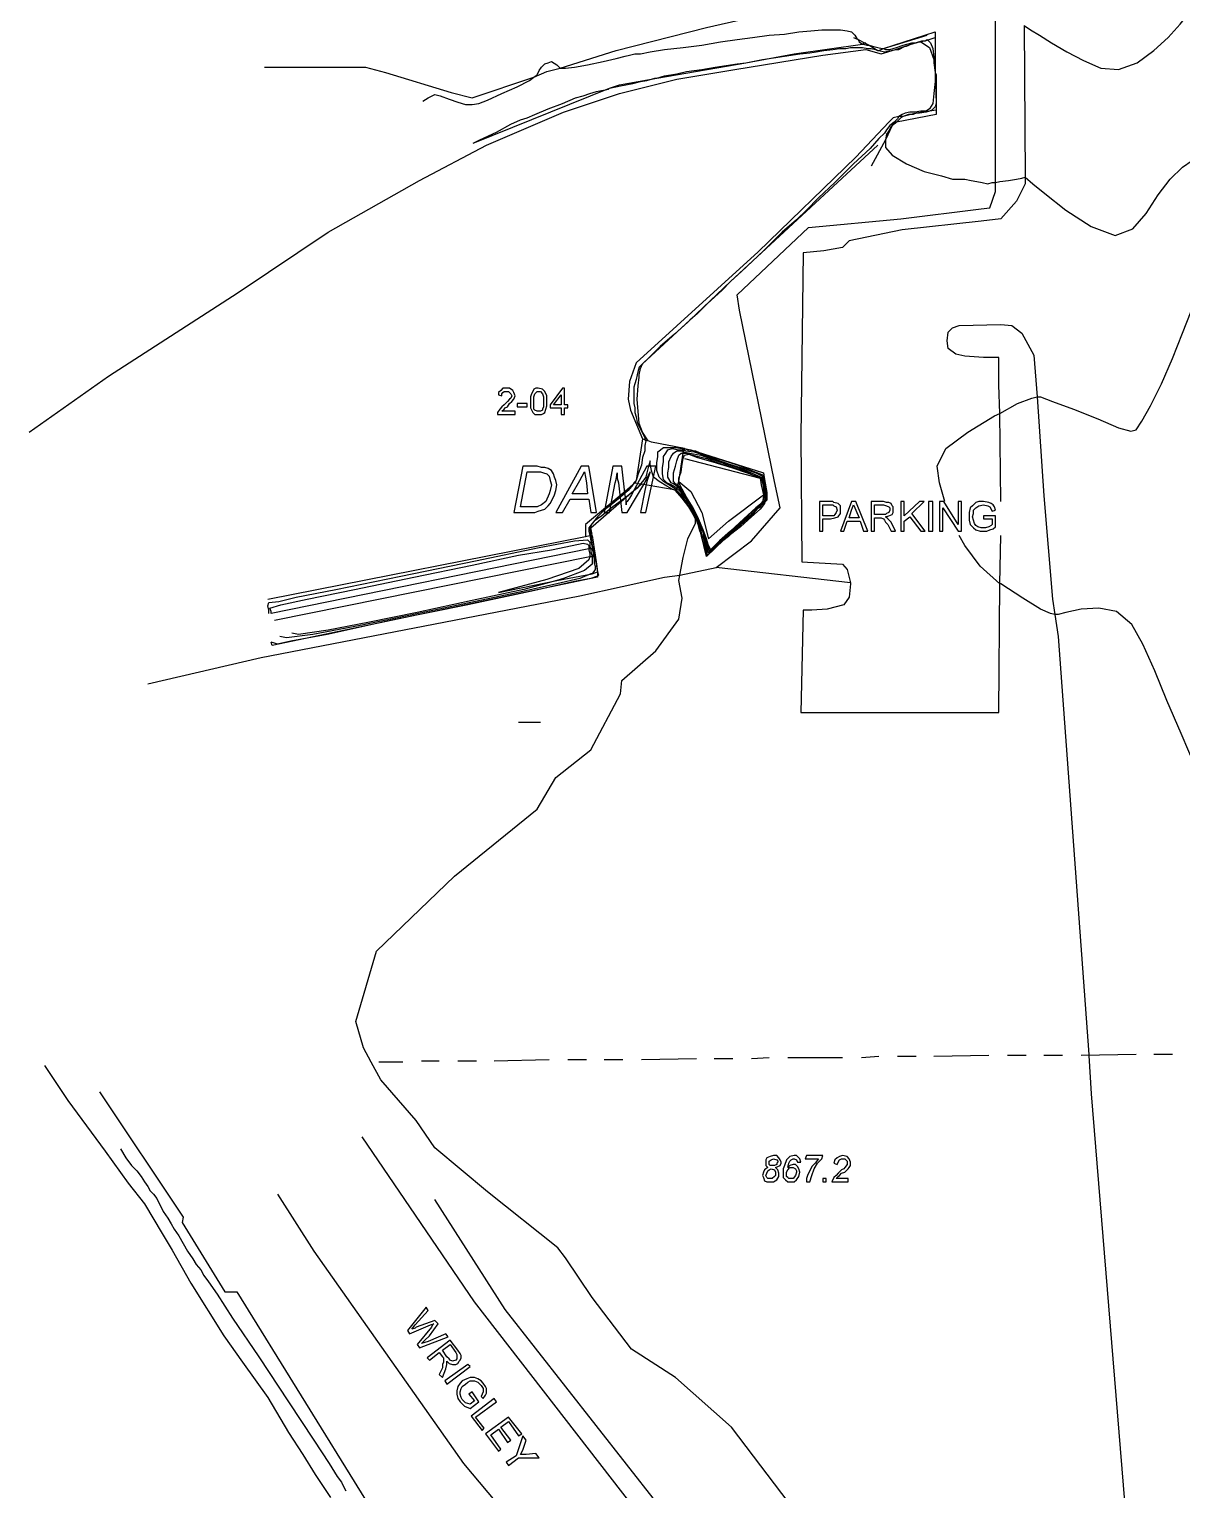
# Model space of a CAD drawing. Header units: feet. Extents: x -3749 to 15459, y 505 to 24761.
# Drawn here: x -3749 to 445, y 6085 to 11399 of the extents above; entities that cross this region are included whole.
import ezdxf

# ---------------------------------------------------------------- set-up
doc = ezdxf.new("R2010")
doc.units = ezdxf.units.FT
for name, color, linetype in [('Buildings', 2, 'CONTINUOUS'), ('Streets', 4, 'CONTINUOUS'), ('Topo', 7, 'CONTINUOUS'), ('Topo Lines', 6, 'CONTINUOUS'), ('Water', 5, 'CONTINUOUS')]:
    doc.layers.add(name, color=color, linetype=linetype)

msp = doc.modelspace()

# ---------------------------------------------------------------- linework, layer by layer
at = {"layer": 'Buildings'}
for points in [[(-640.8, 11329), (-480.8, 11377)], [(-748.8, 11369), (-732.8, 11361)], [(-732.8, 11361), (-708.8, 11349)], [(-708.8, 11349), (-692.8, 11341)], [(-692.8, 11341), (-660.8, 11321)], [(-660.8, 11321), (-656.8, 11321)], [(-656.8, 11321), (-640.8, 11329)], [(-452.8, 11369), (-452.8, 11241)], [(-452.8, 11241), (-448.8, 11129)], [(-448.8, 11129), (-448.8, 11105)], [(-592.8, 11061), (-600.8, 11061), (-608.8, 11049)], [(-448.8, 11105), (-448.8, 11089), (-592.8, 11061)], [(-608.8, 11049), (-632.8, 10997)], [(-632.8, 10997), (-684.8, 10901)], [(-1980.8, 10009), (-2028.8, 10009), (-2020.8, 10017), (-2016.8, 10021), (-2008.8, 10025), (-2000.8, 10037), (-1992.8, 10045), (-1984.8, 10053), (-1980.8, 10065), (-1984.8, 10077), (-1988.8, 10085), (-2000.8, 10093), (-2012.8, 10093), (-2024.8, 10093), (-2032.8, 10085), (-2040.8, 10077), (-2040.8, 10069), (-2028.8, 10065), (-2028.8, 10073), (-2024.8, 10077), (-2020.8, 10081), (-2012.8, 10081), (-2004.8, 10081), (-2000.8, 10077), (-1996.8, 10073), (-1992.8, 10065), (-1996.8, 10057), (-2000.8, 10053), (-2008.8, 10045), (-2020.8, 10033), (-2028.8, 10025), (-2036.8, 10017), (-2044.8, 10005), (-2044.8, 9997), (-1980.8, 9997), (-1980.8, 10009)], [(-1924.8, 10045), (-1924.8, 10021), (-1916.8, 10005), (-1908.8, 9997), (-1896.8, 9997), (-1884.8, 9997), (-1876.8, 10001), (-1872.8, 10005), (-1868.8, 10017), (-1864.8, 10029), (-1864.8, 10045), (-1864.8, 10057), (-1864.8, 10065), (-1872.8, 10081), (-1880.8, 10089), (-1896.8, 10093), (-1904.8, 10093), (-1912.8, 10089), (-1916.8, 10081), (-1920.8, 10073), (-1924.8, 10061), (-1924.8, 10045)], [(-1912.8, 10045), (-1912.8, 10061), (-1908.8, 10073), (-1900.8, 10081), (-1896.8, 10081), (-1888.8, 10081), (-1880.8, 10073), (-1876.8, 10061), (-1876.8, 10045), (-1876.8, 10033), (-1876.8, 10025), (-1880.8, 10017), (-1880.8, 10013), (-1888.8, 10009), (-1896.8, 10009), (-1900.8, 10009), (-1908.8, 10013), (-1912.8, 10017), (-1912.8, 10025), (-1912.8, 10033), (-1912.8, 10045)], [(-1812.8, 9997), (-1800.8, 9997), (-1800.8, 10021), (-1788.8, 10021), (-1788.8, 10033), (-1800.8, 10033), (-1800.8, 10093), (-1808.8, 10093), (-1852.8, 10033), (-1852.8, 10021), (-1812.8, 10021), (-1812.8, 9997)], [(-1812.8, 10033), (-1840.8, 10033), (-1812.8, 10069), (-1812.8, 10033)], [(-1972.8, 10025), (-1936.8, 10025), (-1936.8, 10037), (-1972.8, 10037), (-1972.8, 10025)], [(-1984.8, 9641.1), (-1924.8, 9641.1), (-1908.8, 9641.1), (-1896.8, 9645.1), (-1872.8, 9653.1), (-1860.8, 9665.1), (-1852.8, 9673.1), (-1844.8, 9689.1), (-1836.8, 9705.1), (-1832.8, 9721.1), (-1828.8, 9741.1), (-1832.8, 9757.1), (-1836.8, 9769.1), (-1840.8, 9781.1), (-1848.8, 9793.1), (-1860.8, 9801), (-1872.8, 9805), (-1884.8, 9805), (-1900.8, 9809), (-1952.8, 9809), (-1984.8, 9641.1)], [(-1960.8, 9661.1), (-1936.8, 9789.1), (-1904.8, 9789.1), (-1888.8, 9789.1), (-1876.8, 9785.1), (-1864.8, 9781.1), (-1856.8, 9773.1), (-1852.8, 9757.1), (-1848.8, 9741.1), (-1852.8, 9721.1), (-1856.8, 9709.1), (-1868.8, 9681.1), (-1884.8, 9669.1), (-1900.8, 9661.1), (-1916.8, 9661.1), (-1932.8, 9661.1), (-1960.8, 9661.1)], [(-1832.8, 9641.1), (-1808.8, 9641.1), (-1780.8, 9689.1), (-1712.8, 9689.1), (-1704.8, 9641.1), (-1684.8, 9641.1), (-1712.8, 9809), (-1740.8, 9809), (-1832.8, 9641.1)], [(-1772.8, 9709.1), (-1744.8, 9757.1), (-1736.8, 9773.1), (-1728.8, 9789.1), (-1724.8, 9769.1), (-1720.8, 9749.1), (-1716.8, 9709.1), (-1772.8, 9709.1)], [(-1656.8, 9641.1), (-1636.8, 9641.1), (-1616.8, 9749.1), (-1612.8, 9761.1), (-1608.8, 9785.1), (-1608.8, 9765.1), (-1604.8, 9749.1), (-1592.8, 9641.1), (-1572.8, 9641.1), (-1508.8, 9749.1), (-1488.8, 9789.1), (-1500.8, 9753.1), (-1508.8, 9721.1), (-1524.8, 9641.1), (-1504.8, 9641.1), (-1468.8, 9809), (-1500.8, 9809), (-1556.8, 9705.1), (-1564.8, 9693.1), (-1572.8, 9681.1), (-1576.8, 9677.1), (-1576.8, 9669.1), (-1576.8, 9677.1), (-1576.8, 9681.1), (-1576.8, 9689.1), (-1580.8, 9701.1), (-1592.8, 9809), (-1624.8, 9809), (-1656.8, 9641.1)], [(-872.8, 9573.1), (-860.8, 9573.1), (-860.8, 9617.1), (-832.8, 9617.1), (-816.8, 9621.1), (-804.8, 9625.1), (-796.8, 9637.1), (-796.8, 9649.1), (-796.8, 9665.1), (-804.8, 9673.1), (-820.8, 9677.1), (-824.8, 9681.1), (-836.8, 9681.1), (-872.8, 9681.1), (-872.8, 9573.1)], [(-796.8, 9573.1), (-784.8, 9573.1), (-772.8, 9609.1), (-724.8, 9609.1), (-712.8, 9573.1), (-696.8, 9573.1), (-740.8, 9681.1), (-756.8, 9681.1), (-796.8, 9573.1)], [(-684.8, 9573.1), (-672.8, 9573.1), (-672.8, 9621.1), (-656.8, 9621.1), (-648.8, 9621.1), (-640.8, 9617.1), (-636.8, 9613.1), (-632.8, 9605.1), (-624.8, 9597.1), (-612.8, 9573.1), (-596.8, 9573.1), (-612.8, 9605.1), (-624.8, 9617.1), (-632.8, 9625.1), (-620.8, 9629.1), (-608.8, 9633.1), (-604.8, 9641.1), (-604.8, 9653.1), (-604.8, 9661.1), (-608.8, 9665.1), (-612.8, 9673.1), (-620.8, 9677.1), (-628.8, 9677.1), (-640.8, 9681.1), (-684.8, 9681.1), (-684.8, 9573.1)], [(-576.8, 9573.1), (-564.8, 9573.1), (-564.8, 9609.1), (-544.8, 9625.1), (-504.8, 9573.1), (-488.8, 9573.1), (-536.8, 9637.1), (-492.8, 9681.1), (-508.8, 9681.1), (-564.8, 9629.1), (-564.8, 9681.1), (-576.8, 9681.1), (-576.8, 9573.1)], [(-476.8, 9573.1), (-460.8, 9573.1), (-460.8, 9681.1), (-476.8, 9681.1), (-476.8, 9573.1)], [(-436.8, 9573.1), (-424.8, 9573.1), (-424.8, 9657.1), (-368.8, 9573.1), (-356.8, 9573.1), (-356.8, 9681.1), (-368.8, 9681.1), (-368.8, 9597.1), (-420.8, 9681.1), (-436.8, 9681.1), (-436.8, 9573.1)], [(-276.8, 9617.1), (-244.8, 9617.1), (-244.8, 9597.1), (-248.8, 9593.1), (-256.8, 9589.1), (-268.8, 9585.1), (-276.8, 9585.1), (-284.8, 9585.1), (-296.8, 9589.1), (-304.8, 9593.1), (-308.8, 9601.1), (-312.8, 9613.1), (-316.8, 9625.1), (-312.8, 9637.1), (-312.8, 9649.1), (-304.8, 9657.1), (-292.8, 9665.1), (-276.8, 9669.1), (-260.8, 9665.1), (-252.8, 9661.1), (-244.8, 9645.1), (-232.8, 9649.1), (-236.8, 9661.1), (-240.8, 9669.1), (-248.8, 9673.1), (-256.8, 9677.1), (-276.8, 9681.1), (-292.8, 9681.1), (-304.8, 9677.1), (-316.8, 9665.1), (-324.8, 9657.1), (-328.8, 9641.1), (-328.8, 9625.1), (-328.8, 9613.1), (-324.8, 9597.1), (-312.8, 9585.1), (-304.8, 9577.1), (-288.8, 9573.1), (-276.8, 9573.1), (-264.8, 9573.1), (-252.8, 9577.1), (-240.8, 9581.1), (-232.8, 9589.1), (-232.8, 9629.1), (-276.8, 9629.1), (-276.8, 9617.1)], [(-860.8, 9629.1), (-860.8, 9669.1), (-832.8, 9669.1), (-824.8, 9669.1), (-820.8, 9665.1), (-812.8, 9661.1), (-808.8, 9649.1), (-812.8, 9641.1), (-816.8, 9633.1), (-820.8, 9629.1), (-832.8, 9629.1), (-860.8, 9629.1)], [(-764.8, 9621.1), (-756.8, 9649.1), (-748.8, 9669.1), (-744.8, 9657.1), (-740.8, 9649.1), (-728.8, 9621.1), (-764.8, 9621.1)], [(-672.8, 9633.1), (-672.8, 9669.1), (-640.8, 9669.1), (-628.8, 9665.1), (-620.8, 9661.1), (-616.8, 9657.1), (-616.8, 9649.1), (-620.8, 9641.1), (-628.8, 9637.1), (-632.8, 9633.1), (-640.8, 9633.1), (-672.8, 9633.1)], [(-1320.8, 7653.1), (-1520.8, 7649.1)], [(-1188.8, 7653.1), (-1256.8, 7653.1)], [(-1056.8, 7657.1), (-1120.8, 7653.1)], [(-788.8, 7657.1), (-988.8, 7657.1)], [(-656.8, 7661.1), (-720.8, 7657.1)], [(-520.8, 7661.1), (-588.8, 7661.1)], [(-256.8, 7665.1), (-456.8, 7661.1)], [(-120.8, 7665.1), (-188.8, 7665.1)], [(11.2, 7665.1), (-56.8, 7665.1)], [(279.2, 7669.1), (79.2, 7665.1)], [(411.2, 7669.1), (343.2, 7669.1)], [(-2388.8, 7641.1), (-2476.8, 7641.1)], [(-2256.8, 7645.1), (-2320.8, 7645.1)], [(-2120.8, 7645.1), (-2188.8, 7645.1)], [(-1856.8, 7649.1), (-2056.8, 7645.1)], [(-1720.8, 7649.1), (-1788.8, 7649.1)], [(-1588.8, 7649.1), (-1656.8, 7649.1)], [(-1060.8, 7257.1), (-1068.8, 7253.1), (-1072.8, 7249.1), (-1076.8, 7241.1), (-1080.8, 7229.1), (-1076.8, 7221.1), (-1072.8, 7209.1), (-1064.8, 7205.1), (-1052.8, 7205.1), (-1040.8, 7205.1), (-1028.8, 7213.1), (-1020.8, 7225.1), (-1020.8, 7237.1), (-1024.8, 7249.1), (-1032.8, 7257.1), (-1024.8, 7261.1), (-1016.8, 7265.1), (-1012.8, 7273.1), (-1012.8, 7277.1), (-1016.8, 7285.1), (-1020.8, 7293.1), (-1028.8, 7301.1), (-1040.8, 7301.1), (-1052.8, 7297.1), (-1064.8, 7293.1), (-1068.8, 7285.1), (-1068.8, 7277.1), (-1068.8, 7265.1), (-1060.8, 7257.1)], [(-1056.8, 7273.1), (-1056.8, 7281.1), (-1048.8, 7285.1), (-1040.8, 7289.1), (-1028.8, 7285.1), (-1024.8, 7281.1), (-1024.8, 7277.1), (-1028.8, 7273.1), (-1028.8, 7269.1), (-1036.8, 7265.1), (-1044.8, 7265.1), (-1052.8, 7265.1), (-1056.8, 7269.1), (-1056.8, 7273.1)], [(-988.8, 7257.1), (-984.8, 7273.1), (-980.8, 7281.1), (-976.8, 7285.1), (-968.8, 7289.1), (-964.8, 7289.1), (-956.8, 7285.1), (-952.8, 7277.1), (-940.8, 7277.1), (-944.8, 7289.1), (-948.8, 7293.1), (-956.8, 7301.1), (-964.8, 7301.1), (-980.8, 7297.1), (-992.8, 7285.1), (-1000.8, 7265.1), (-1004.8, 7253.1), (-1004.8, 7237.1), (-1004.8, 7221.1), (-996.8, 7213.1), (-988.8, 7205.1), (-976.8, 7205.1), (-964.8, 7205.1), (-956.8, 7213.1), (-948.8, 7225.1), (-944.8, 7241.1), (-948.8, 7253.1), (-952.8, 7261.1), (-960.8, 7269.1), (-968.8, 7269.1), (-980.8, 7265.1), (-988.8, 7257.1)], [(-920.8, 7205.1), (-908.8, 7205.1), (-900.8, 7229.1), (-892.8, 7253.1), (-880.8, 7273.1), (-864.8, 7289.1), (-860.8, 7301.1), (-920.8, 7301.1), (-924.8, 7289.1), (-876.8, 7289.1), (-888.8, 7273.1), (-900.8, 7261.1), (-916.8, 7229.1), (-920.8, 7217.1), (-920.8, 7205.1)], [(-828.8, 7205.1), (-768.8, 7205.1), (-768.8, 7217.1), (-812.8, 7217.1), (-804.8, 7225.1), (-800.8, 7229.1), (-792.8, 7237.1), (-780.8, 7241.1), (-772.8, 7249.1), (-768.8, 7253.1), (-764.8, 7257.1), (-760.8, 7265.1), (-760.8, 7277.1), (-764.8, 7289.1), (-772.8, 7297.1), (-788.8, 7301.1), (-800.8, 7297.1), (-808.8, 7293.1), (-816.8, 7285.1), (-820.8, 7273.1), (-808.8, 7269.1), (-804.8, 7277.1), (-800.8, 7285.1), (-792.8, 7289.1), (-788.8, 7289.1), (-780.8, 7289.1), (-776.8, 7285.1), (-772.8, 7281.1), (-772.8, 7273.1), (-772.8, 7269.1), (-780.8, 7257.1), (-784.8, 7253.1), (-792.8, 7249.1), (-804.8, 7237.1), (-812.8, 7229.1), (-820.8, 7221.1), (-828.8, 7205.1)], [(-1068.8, 7229.1), (-1064.8, 7237.1), (-1060.8, 7245.1), (-1056.8, 7249.1), (-1048.8, 7253.1), (-1036.8, 7249.1), (-1032.8, 7241.1), (-1032.8, 7237.1), (-1032.8, 7229.1), (-1036.8, 7225.1), (-1044.8, 7217.1), (-1052.8, 7217.1), (-1060.8, 7217.1), (-1064.8, 7221.1), (-1068.8, 7229.1)], [(-992.8, 7233.1), (-992.8, 7241.1), (-988.8, 7249.1), (-980.8, 7257.1), (-972.8, 7257.1), (-968.8, 7257.1), (-960.8, 7253.1), (-956.8, 7245.1), (-956.8, 7241.1), (-960.8, 7229.1), (-968.8, 7217.1), (-976.8, 7217.1), (-984.8, 7217.1), (-988.8, 7221.1), (-992.8, 7225.1), (-992.8, 7233.1)], [(-860.8, 7205.1), (-848.8, 7205.1), (-848.8, 7217.1), (-860.8, 7217.1), (-860.8, 7205.1)], [(-2372.8, 6665.1), (-2364.8, 6653.1), (-2288.8, 6685.1), (-2276.8, 6689.1), (-2280.8, 6685.1), (-2284.8, 6677.1), (-2336.8, 6613.1), (-2328.8, 6601.1), (-2224.8, 6641.1), (-2232.8, 6653.1), (-2296.8, 6625.1), (-2320.8, 6617.1), (-2308.8, 6629.1), (-2292.8, 6645.1), (-2260.8, 6689.1), (-2272.8, 6701.1), (-2340.8, 6677.1), (-2344.8, 6673.1), (-2356.8, 6669.1), (-2344.8, 6685.1), (-2296.8, 6737.1), (-2304.8, 6749.1), (-2372.8, 6665.1)], [(-2300.8, 6565.1), (-2292.8, 6557.1), (-2256.8, 6585.1), (-2244.8, 6569.1), (-2240.8, 6565.1), (-2240.8, 6557.1), (-2240.8, 6549.1), (-2244.8, 6541.1), (-2244.8, 6529.1), (-2256.8, 6505.1), (-2244.8, 6493.1), (-2232.8, 6525.1), (-2228.8, 6541.1), (-2228.8, 6553.1), (-2220.8, 6545.1), (-2208.8, 6541.1), (-2196.8, 6541.1), (-2188.8, 6545.1), (-2184.8, 6553.1), (-2180.8, 6557.1), (-2176.8, 6565.1), (-2176.8, 6573.1), (-2180.8, 6581.1), (-2188.8, 6593.1), (-2216.8, 6629.1), (-2300.8, 6565.1)], [(-2244.8, 6593.1), (-2216.8, 6613.1), (-2196.8, 6585.1), (-2192.8, 6577.1), (-2192.8, 6569.1), (-2192.8, 6561.1), (-2196.8, 6557.1), (-2208.8, 6553.1), (-2216.8, 6557.1), (-2220.8, 6561.1), (-2228.8, 6569.1), (-2244.8, 6593.1)], [(-2236.8, 6481.1), (-2228.8, 6469.1), (-2144.8, 6533.1), (-2152.8, 6541.1), (-2236.8, 6481.1)], [(-2148.8, 6433.1), (-2128.8, 6409.1), (-2144.8, 6397.1), (-2160.8, 6401.1), (-2172.8, 6413.1), (-2176.8, 6421.1), (-2180.8, 6433.1), (-2180.8, 6441.1), (-2176.8, 6453.1), (-2172.8, 6461.1), (-2160.8, 6469.1), (-2152.8, 6477.1), (-2144.8, 6481.1), (-2128.8, 6481.1), (-2116.8, 6477.1), (-2104.8, 6465.1), (-2096.8, 6453.1), (-2096.8, 6441.1), (-2104.8, 6425.1), (-2096.8, 6417.1), (-2088.8, 6429.1), (-2084.8, 6437.1), (-2084.8, 6445.1), (-2084.8, 6453.1), (-2088.8, 6461.1), (-2096.8, 6473.1), (-2104.8, 6481.1), (-2116.8, 6489.1), (-2128.8, 6493.1), (-2144.8, 6493.1), (-2156.8, 6489.1), (-2172.8, 6481.1), (-2180.8, 6473.1), (-2188.8, 6461.1), (-2192.8, 6445.1), (-2192.8, 6433.1), (-2188.8, 6417.1), (-2180.8, 6405.1), (-2164.8, 6389.1), (-2144.8, 6381.1), (-2112.8, 6405.1), (-2136.8, 6441.1), (-2148.8, 6433.1)], [(-2140.8, 6353.1), (-2100.8, 6301.1), (-2092.8, 6309.1), (-2124.8, 6349.1), (-2048.8, 6405.1), (-2056.8, 6417.1), (-2140.8, 6353.1)], [(-2088.8, 6289.1), (-2040.8, 6225.1), (-2032.8, 6233.1), (-2068.8, 6285.1), (-2040.8, 6305.1), (-2008.8, 6257.1), (-1996.8, 6265.1), (-2032.8, 6313.1), (-2004.8, 6333.1), (-1968.8, 6281.1), (-1956.8, 6289.1), (-2004.8, 6349.1), (-2088.8, 6289.1)], [(-2012.8, 6185.1), (-2004.8, 6173.1), (-1968.8, 6201.1), (-1892.8, 6201.1), (-1904.8, 6217.1), (-1940.8, 6213.1), (-1960.8, 6213.1), (-1952.8, 6229.1), (-1940.8, 6265.1), (-1952.8, 6281.1), (-1976.8, 6209.1), (-2012.8, 6185.1)]]:
    msp.add_lwpolyline(points, dxfattribs=at)
at = {"layer": 'Streets'}
for points in [[(-232.8, 10841), (-232.8, 11405), (-228.8, 11565), (-228.8, 11765), (-228.8, 11825), (-228.8, 11865)], [(-1912.8, 11225), (-1864.8, 11245), (-1816.8, 11257), (-1612.8, 11321), (-1284.8, 11405), (-968.8, 11477), (-824.8, 11513)], [(-128.8, 11413), (-124.8, 10861)], [(-2132.8, 10985), (-1636.8, 11185), (-1600.8, 11197), (-1464.8, 11221), (-1140.8, 11277), (-964.8, 11309), (-716.8, 11345), (-708.8, 11349), (-704.8, 11349)], [(-2892.8, 11261), (-2524.8, 11261), (-2452.8, 11241), (-2212.8, 11169), (-2136.8, 11149), (-1912.8, 11225)], [(-660.8, 10977), (-1196.8, 10481)], [(-1036.8, 9753.1), (-1164.8, 10377), (-1172.8, 10433), (-912.8, 10677), (-576.8, 10709), (-284.8, 10745), (-252.8, 10749), (-232.8, 10809), (-232.8, 10841)], [(-124.8, 10861), (-124.8, 10837)], [(-124.8, 10837), (-156.8, 10773), (-212.8, 10709), (-284.8, 10701), (-572.8, 10669), (-764.8, 10629), (-788.8, 10605), (-856.8, 10593), (-932.8, 10585), (-940.8, 9917), (-936.8, 9461.1), (-788.8, 9453.1), (-772.8, 9433.1), (-760.8, 9385.1)], [(-1196.8, 10481), (-1344.8, 10341)], [(-1344.8, 10341), (-1516.8, 10181)], [(-212.8, 9681.1), (-216.8, 10001), (-220.8, 10105), (-220.8, 10205), (-276.8, 10205), (-344.8, 10209), (-376.8, 10217), (-404.8, 10237), (-408.8, 10265), (-404.8, 10297), (-388.8, 10313), (-364.8, 10321), (-212.8, 10325), (-172.8, 10321), (-136.8, 10293), (-92.8, 10213)], [(-92.8, 10213), (-80.8, 10061)], [(-1496.8, 9901), (-1516.8, 9933), (-1528.8, 9965), (-1536.8, 10053), (-1532.8, 10101), (-1528.8, 10133), (-1528.8, 10141), (-1524.8, 10165), (-1516.8, 10181), (-1516.8, 10181)], [(-1516.8, 10181), (-1520.8, 10177)], [(-1520.8, 10177), (-1520.8, 10177), (-1520.8, 10177)], [(-80.8, 10061), (-56.8, 9701.1), (-24.8, 9325.1), (-16.8, 9269.1)], [(-1516.8, 9909), (-1540.8, 9757.1)], [(-1508.8, 9905), (-1516.8, 9909)], [(-1384.8, 9753.1), (-1368.8, 9857), (-1368.8, 9861), (-1364.8, 9869), (-1364.8, 9873), (-1364.8, 9873), (-1484.8, 9897), (-1496.8, 9901), (-1508.8, 9905)], [(-1364.8, 9873), (-1340.8, 9869), (-1076.8, 9785.1), (-1072.8, 9761.1)], [(-1700.8, 9561.1), (-1704.8, 9585.1), (-1548.8, 9721.1), (-1520.8, 9745.1)], [(-1540.8, 9757.1), (-1544.8, 9749.1)], [(-1544.8, 9749.1), (-1524.8, 9745.1)], [(-1524.8, 9745.1), (-1520.8, 9745.1)], [(-1520.8, 9745.1), (-1408.8, 9725.1)], [(-1408.8, 9725.1), (-1392.8, 9721.1), (-1392.8, 9729.1), (-1388.8, 9733.1), (-1388.8, 9741.1)], [(-1388.8, 9741.1), (-1384.8, 9753.1)], [(-760.8, 9385.1), (-1248.8, 9441.1), (-1120.8, 9537.1), (-1016.8, 9657.1), (-1036.8, 9753.1)], [(-1072.8, 9761.1), (-1064.8, 9713.1)], [(-1392.8, 9721.1), (-1392.8, 9721.1)], [(-1348.8, 9661.1), (-1368.8, 9693.1), (-1388.8, 9717.1), (-1392.8, 9721.1)], [(-1072.8, 9677.1), (-1100.8, 9653.1)], [(-1064.8, 9713.1), (-1064.8, 9685.1), (-1072.8, 9677.1)], [(-1332.8, 9645.1), (-1348.8, 9661.1)], [(-1204.8, 9553.1), (-1220.8, 9541.1), (-1284.8, 9481.1), (-1304.8, 9565.1), (-1312.8, 9601.1), (-1312.8, 9613.1), (-1316.8, 9621.1), (-1316.8, 9625.1), (-1324.8, 9633.1), (-1332.8, 9645.1)], [(-1100.8, 9653.1), (-1204.8, 9553.1)], [(-2880.8, 9325.1), (-1724.8, 9553.1), (-1708.8, 9557.1), (-1704.8, 9557.1), (-1700.8, 9557.1), (-1692.8, 9509.1), (-1696.8, 9509.1)], [(-216.8, 9381.1), (-212.8, 9557.1)], [(-1712.8, 9509.1), (-2868.8, 9273.1)], [(-1704.8, 9509.1), (-1712.8, 9509.1)], [(-1700.8, 9509.1), (-1704.8, 9509.1)], [(-1696.8, 9509.1), (-1700.8, 9509.1)], [(-1692.8, 9509.1), (-1688.8, 9485.1)], [(-1688.8, 9485.1), (-1684.8, 9453.1)], [(-3316.8, 9017.1), (-2904.8, 9113.1), (-1788.8, 9329.1), (-1744.8, 9337.1), (-1436.8, 9405.1), (-1380.8, 9413.1), (-1248.8, 9441.1)], [(-1680.8, 9409.1), (-1680.8, 9405.1), (-2864.8, 9157.1), (-2868.8, 9169.1)], [(-1684.8, 9453.1), (-1680.8, 9425.1)], [(-1680.8, 9425.1), (-1680.8, 9409.1)], [(-760.8, 9385.1), (-760.8, 9381.1), (-764.8, 9333.1), (-784.8, 9305.1), (-844.8, 9289.1), (-900.8, 9285.1), (-932.8, 9285.1), (-940.8, 8913.1), (-220.8, 8913.1), (-216.8, 9381.1)], [(-16.8, 9269.1), (-4.8, 9189.1), (107.2, 7669.1)], [(-1888.8, 8877.1), (-1968.8, 8877.1)], [(107.2, 7669.1), (107.2, 7665.1)], [(107.2, 7665.1), (115.2, 7525.1), (247.2, 5909.1), (259.2, 5737.1)], [(-3492.8, 7533.1), (-3188.8, 7077.1), (-3192.8, 7057.1), (-3036.8, 6805.1), (-2992.8, 6805.1), (-2524.8, 6049.1), (-2524.8, 6029.1), (-2360.8, 5805.1), (-2324.8, 5801.1), (-1744.8, 5161.1), (-1740.8, 5129.1), (-1556.8, 4925.1), (-1528.8, 4925.1), (-1068.8, 4413.1), (-1068.8, 4393.1), (-876.8, 4185.1), (-840.8, 4181.1), (-568.8, 3925.1)], [(-808.8, 5233.1), (-1504.8, 5965.1), (-2128.8, 6769.1), (-2536.8, 7369.1)], [(-2844.8, 7161.1), (-2712.8, 6953.1), (-2168.8, 6181.1), (-1668.8, 5585.1), (-1072.8, 4949.1)], [(-744.8, 5301.1), (-920.8, 5465.1), (-1464.8, 6037.1), (-2016.8, 6741.1), (-2272.8, 7141.1)]]:
    msp.add_lwpolyline(points, dxfattribs=at)
at = {"layer": 'Topo', "color": 4}
for points in [[(-640.8, 11329), (-452.8, 11389), (-452.8, 11369)], [(-748.8, 11369), (-732.8, 11361)], [(-732.8, 11361), (-708.8, 11349)], [(-708.8, 11349), (-692.8, 11341)], [(-692.8, 11341), (-660.8, 11321)], [(-660.8, 11321), (-656.8, 11321)], [(-656.8, 11321), (-640.8, 11329)], [(-452.8, 11369), (-452.8, 11241)], [(-452.8, 11241), (-448.8, 11129)], [(-448.8, 11129), (-448.8, 11105)], [(-592.8, 11061), (-600.8, 11061), (-608.8, 11049)], [(-448.8, 11105), (-448.8, 11089), (-592.8, 11061)], [(-608.8, 11049), (-632.8, 10997)], [(-632.8, 10997), (-684.8, 10901)]]:
    msp.add_lwpolyline(points, dxfattribs=at)
at = {"layer": 'Topo Lines'}
for points in [[(-128.8, 11413), (-104.8, 11397), (-72.8, 11377), (-28.8, 11349), (27.2, 11317), (87.2, 11285), (151.2, 11257), (215.2, 11253), (283.2, 11277), (343.2, 11321), (395.2, 11369), (439.2, 11417), (467.2, 11453), (487.2, 11481), (495.2, 11497), (499.2, 11489)], [(-1816.8, 11257), (-1812.8, 11257), (-1796.8, 11257), (-1764.8, 11261), (-1716.8, 11269), (-1660.8, 11281), (-1612.8, 11293), (-1580.8, 11301), (-1564.8, 11305), (-1544.8, 11309), (-1524.8, 11309), (-1488.8, 11317), (-1436.8, 11325), (-1368.8, 11333), (-1300.8, 11341), (-1232.8, 11353), (-1172.8, 11361), (-1116.8, 11369), (-1056.8, 11377), (-1000.8, 11381), (-948.8, 11389), (-904.8, 11393), (-864.8, 11397), (-864.8, 11397), (-828.8, 11397), (-796.8, 11397), (-772.8, 11393), (-772.8, 11393)], [(-772.8, 11393), (-756.8, 11389), (-744.8, 11377), (-736.8, 11365), (-732.8, 11361)], [(-1140.8, 11277), (-1080.8, 11289), (-1000.8, 11301), (-944.8, 11309), (-908.8, 11313), (-884.8, 11317), (-856.8, 11321), (-824.8, 11325), (-800.8, 11329), (-776.8, 11329), (-760.8, 11333), (-744.8, 11333), (-732.8, 11333), (-716.8, 11333), (-696.8, 11329), (-684.8, 11329), (-668.8, 11325), (-660.8, 11321)], [(-732.8, 11361), (-728.8, 11353), (-716.8, 11345)], [(-716.8, 11345), (-712.8, 11345), (-700.8, 11341), (-692.8, 11341)], [(-692.8, 11341), (-680.8, 11337), (-660.8, 11333), (-644.8, 11329), (-640.8, 11329)], [(-660.8, 11321), (-656.8, 11321)], [(-656.8, 11321), (-636.8, 11317), (-612.8, 11321), (-596.8, 11325)], [(-640.8, 11329), (-632.8, 11325), (-616.8, 11325), (-592.8, 11333), (-568.8, 11341), (-536.8, 11349), (-520.8, 11349), (-512.8, 11353)], [(-596.8, 11325), (-584.8, 11325), (-560.8, 11337)], [(-560.8, 11337), (-556.8, 11337), (-528.8, 11349), (-520.8, 11349)], [(-520.8, 11349), (-500.8, 11357), (-488.8, 11357)], [(-512.8, 11353), (-504.8, 11353), (-472.8, 11333), (-456.8, 11289), (-456.8, 11277)], [(-488.8, 11357), (-480.8, 11361), (-468.8, 11349), (-460.8, 11329), (-456.8, 11297), (-456.8, 11277)], [(-1912.8, 11225), (-1900.8, 11233), (-1892.8, 11249), (-1884.8, 11261), (-1872.8, 11273), (-1860.8, 11277), (-1848.8, 11281), (-1828.8, 11269), (-1816.8, 11257)], [(-1464.8, 11221), (-1436.8, 11229), (-1392.8, 11237), (-1356.8, 11245), (-1328.8, 11249), (-1300.8, 11253), (-1252.8, 11261), (-1172.8, 11273), (-1140.8, 11277)], [(-456.8, 11277), (-452.8, 11253), (-452.8, 11209), (-456.8, 11165), (-460.8, 11129), (-472.8, 11109), (-484.8, 11101), (-504.8, 11101), (-524.8, 11097), (-544.8, 11097), (-560.8, 11093), (-572.8, 11089), (-584.8, 11081)], [(-456.8, 11277), (-452.8, 11241)], [(-2316.8, 11137), (-2296.8, 11149), (-2272.8, 11161), (-2252.8, 11157), (-2220.8, 11145), (-2188.8, 11133), (-2160.8, 11125), (-2136.8, 11125), (-2112.8, 11129), (-2080.8, 11141), (-2028.8, 11165), (-1972.8, 11189), (-1928.8, 11213), (-1912.8, 11225)], [(-1636.8, 11185), (-1596.8, 11193), (-1552.8, 11201), (-1524.8, 11209), (-1500.8, 11213)], [(-1500.8, 11213), (-1472.8, 11221), (-1464.8, 11221)], [(-452.8, 11241), (-448.8, 11233), (-448.8, 11177), (-448.8, 11141), (-448.8, 11129)], [(-2132.8, 10985), (-2108.8, 10997), (-2048.8, 11025), (-1996.8, 11053), (-1960.8, 11069), (-1936.8, 11077), (-1908.8, 11089), (-1860.8, 11109), (-1808.8, 11129), (-1760.8, 11149), (-1732.8, 11157), (-1708.8, 11165), (-1684.8, 11173), (-1640.8, 11181), (-1636.8, 11185)], [(-448.8, 11129), (-452.8, 11117), (-464.8, 11105), (-472.8, 11101)], [(-584.8, 11081), (-588.8, 11073), (-600.8, 11061), (-616.8, 11049), (-628.8, 11033), (-636.8, 11021), (-656.8, 11001), (-688.8, 10965), (-748.8, 10909), (-816.8, 10841), (-876.8, 10785), (-920.8, 10741), (-956.8, 10705), (-1008.8, 10661), (-1076.8, 10593), (-1156.8, 10517), (-1196.8, 10481)], [(-592.8, 11061), (-596.8, 11057), (-608.8, 11049)], [(-568.8, 11081), (-576.8, 11077), (-588.8, 11065), (-592.8, 11061)], [(-520.8, 11093), (-532.8, 11089), (-548.8, 11089), (-568.8, 11081)], [(-472.8, 11101), (-484.8, 11097), (-508.8, 11093), (-520.8, 11093)], [(-608.8, 11049), (-612.8, 11045), (-620.8, 11029), (-628.8, 11017), (-632.8, 10997)], [(-632.8, 10997), (-632.8, 10969), (-608.8, 10941), (-556.8, 10909), (-492.8, 10881), (-428.8, 10865), (-388.8, 10853), (-364.8, 10853), (-344.8, 10853), (-320.8, 10849), (-300.8, 10845), (-280.8, 10841), (-260.8, 10837), (-244.8, 10841), (-232.8, 10841)], [(-124.8, 10861), (-96.8, 10837), (-52.8, 10801), (23.2, 10741), (115.2, 10681), (203.2, 10649), (267.2, 10673), (315.2, 10729), (359.2, 10797), (403.2, 10853), (447.2, 10897), (483.2, 10921), (499.2, 10933), (507.2, 10921)], [(-232.8, 10841), (-216.8, 10845), (-184.8, 10849), (-156.8, 10853)], [(-156.8, 10853), (-136.8, 10857), (-124.8, 10861)], [(-1196.8, 10481), (-1228.8, 10449), (-1280.8, 10401), (-1316.8, 10365), (-1344.8, 10341)], [(-80.8, 10061), (-68.8, 10061), (-24.8, 10045), (51.2, 10017), (139.2, 9981), (215.2, 9949), (259.2, 9937), (279.2, 9941), (299.2, 9973), (331.2, 10029), (371.2, 10109), (411.2, 10201), (447.2, 10293), (479.2, 10373), (503.2, 10437), (515.2, 10469), (519.2, 10481), (519.2, 10481)], [(-1344.8, 10341), (-1352.8, 10333), (-1400.8, 10289), (-1452.8, 10245), (-1492.8, 10205), (-1516.8, 10181), (-1528.8, 10169), (-1532.8, 10157), (-1536.8, 10141), (-1540.8, 10125), (-1544.8, 10109), (-1548.8, 10097), (-1548.8, 10077), (-1548.8, 10065), (-1548.8, 10049), (-1548.8, 10037), (-1544.8, 10021), (-1544.8, 10005), (-1540.8, 9989), (-1536.8, 9969), (-1528.8, 9953), (-1520.8, 9937), (-1508.8, 9913), (-1508.8, 9905)], [(-216.8, 10001), (-152.8, 10037), (-100.8, 10057), (-80.8, 10061)], [(-416.8, 9681.1), (-436.8, 9749.1), (-444.8, 9809), (-412.8, 9873), (-332.8, 9933), (-236.8, 9993), (-216.8, 10001)], [(-1508.8, 9905), (-1504.8, 9901), (-1508.8, 9885), (-1508.8, 9865), (-1516.8, 9841), (-1520.8, 9813), (-1532.8, 9781.1), (-1540.8, 9757.1)], [(-1392.8, 9721.1), (-1396.8, 9725.1), (-1420.8, 9741.1), (-1440.8, 9753.1), (-1456.8, 9769.1), (-1464.8, 9793.1), (-1464.8, 9821), (-1460.8, 9845), (-1460.8, 9861), (-1440.8, 9877), (-1420.8, 9877), (-1396.8, 9877), (-1372.8, 9873), (-1364.8, 9873)], [(-1392.8, 9729.1), (-1412.8, 9741.1), (-1428.8, 9749.1), (-1440.8, 9761.1), (-1444.8, 9781.1), (-1444.8, 9805), (-1440.8, 9825), (-1440.8, 9845), (-1432.8, 9857), (-1424.8, 9869), (-1408.8, 9873), (-1384.8, 9869), (-1364.8, 9869)], [(-1388.8, 9733.1), (-1392.8, 9737.1), (-1404.8, 9745.1), (-1412.8, 9749.1), (-1424.8, 9769.1), (-1424.8, 9785.1), (-1420.8, 9805), (-1420.8, 9825), (-1412.8, 9845), (-1404.8, 9857), (-1392.8, 9865), (-1372.8, 9865), (-1368.8, 9861)], [(-1388.8, 9741.1), (-1396.8, 9745.1), (-1404.8, 9753.1), (-1404.8, 9769.1), (-1404.8, 9785.1), (-1396.8, 9809), (-1392.8, 9829), (-1384.8, 9849), (-1376.8, 9857), (-1368.8, 9857), (-1360.8, 9857), (-1332.8, 9849), (-1284.8, 9837), (-1228.8, 9817), (-1172.8, 9801), (-1136.8, 9789.1), (-1112.8, 9781.1), (-1088.8, 9769.1), (-1084.8, 9765.1)], [(-1384.8, 9753.1), (-1384.8, 9765.1), (-1376.8, 9789.1), (-1372.8, 9817), (-1368.8, 9837), (-1364.8, 9849), (-1348.8, 9853), (-1316.8, 9841), (-1260.8, 9825), (-1192.8, 9805), (-1136.8, 9785.1), (-1104.8, 9773.1), (-1092.8, 9769.1), (-1088.8, 9765.1)], [(-1368.8, 9861), (-1344.8, 9857), (-1304.8, 9849), (-1260.8, 9833), (-1212.8, 9817), (-1168.8, 9805), (-1128.8, 9789.1), (-1084.8, 9769.1), (-1080.8, 9765.1)], [(-1364.8, 9873), (-1352.8, 9869), (-1324.8, 9865), (-1288.8, 9849), (-1232.8, 9833), (-1168.8, 9813), (-1120.8, 9793.1), (-1088.8, 9781.1), (-1076.8, 9777.1), (-1076.8, 9761.1)], [(-1364.8, 9869), (-1360.8, 9865), (-1328.8, 9861), (-1292.8, 9849), (-1248.8, 9833), (-1200.8, 9817), (-1148.8, 9801), (-1104.8, 9785.1), (-1080.8, 9773.1), (-1080.8, 9765.1)], [(-1408.8, 9725.1), (-1428.8, 9737.1), (-1456.8, 9753.1), (-1476.8, 9769.1), (-1484.8, 9793.1), (-1488.8, 9817), (-1488.8, 9829), (-1496.8, 9805), (-1500.8, 9785.1), (-1504.8, 9769.1), (-1516.8, 9753.1), (-1524.8, 9745.1)], [(-1524.8, 9745.1), (-1536.8, 9729.1), (-1576.8, 9697.1), (-1624.8, 9661.1), (-1664.8, 9629.1), (-1692.8, 9609.1), (-1700.8, 9601.1), (-1708.8, 9585.1), (-1704.8, 9557.1), (-1704.8, 9557.1)], [(-1552.8, 9741.1), (-1568.8, 9721.1), (-1596.8, 9697.1), (-1624.8, 9673.1)], [(-1540.8, 9757.1), (-1548.8, 9749.1), (-1552.8, 9741.1)], [(-1332.8, 9585.1), (-1324.8, 9601.1), (-1324.8, 9617.1), (-1332.8, 9633.1), (-1348.8, 9661.1), (-1372.8, 9693.1), (-1396.8, 9721.1), (-1408.8, 9725.1)], [(-1332.8, 9645.1), (-1336.8, 9649.1), (-1348.8, 9669.1), (-1360.8, 9693.1), (-1376.8, 9713.1), (-1392.8, 9729.1)], [(-1316.8, 9625.1), (-1332.8, 9649.1), (-1348.8, 9681.1), (-1364.8, 9705.1), (-1376.8, 9725.1), (-1384.8, 9737.1), (-1388.8, 9741.1)], [(-1324.8, 9633.1), (-1328.8, 9637.1), (-1344.8, 9665.1), (-1356.8, 9689.1), (-1368.8, 9709.1), (-1380.8, 9725.1), (-1388.8, 9733.1)], [(-1312.8, 9617.1), (-1332.8, 9657.1), (-1356.8, 9697.1), (-1372.8, 9725.1), (-1380.8, 9741.1), (-1384.8, 9753.1), (-1384.8, 9753.1)], [(-1088.8, 9765.1), (-1084.8, 9741.1), (-1080.8, 9721.1), (-1076.8, 9705.1)], [(-1084.8, 9765.1), (-1080.8, 9749.1), (-1076.8, 9729.1), (-1076.8, 9717.1), (-1072.8, 9709.1)], [(-1080.8, 9765.1), (-1076.8, 9757.1), (-1072.8, 9741.1), (-1072.8, 9725.1), (-1068.8, 9713.1)], [(-1080.8, 9765.1), (-1080.8, 9757.1), (-1076.8, 9745.1), (-1076.8, 9729.1), (-1072.8, 9709.1)], [(-1076.8, 9761.1), (-1072.8, 9757.1), (-1068.8, 9733.1), (-1068.8, 9713.1)], [(-1624.8, 9673.1), (-1656.8, 9649.1), (-1680.8, 9625.1), (-1700.8, 9601.1), (-1712.8, 9585.1), (-1712.8, 9573.1), (-1708.8, 9557.1), (-1708.8, 9557.1)], [(-1388.8, 9717.1), (-1392.8, 9721.1)], [(-1348.8, 9661.1), (-1356.8, 9677.1), (-1372.8, 9701.1), (-1388.8, 9717.1)], [(-1072.8, 9709.1), (-1072.8, 9697.1), (-1076.8, 9685.1), (-1092.8, 9665.1), (-1128.8, 9633.1), (-1168.8, 9593.1), (-1208.8, 9557.1), (-1236.8, 9533.1), (-1256.8, 9517.1), (-1272.8, 9501.1), (-1280.8, 9521.1), (-1284.8, 9537.1), (-1292.8, 9557.1), (-1300.8, 9585.1), (-1312.8, 9617.1)], [(-1072.8, 9709.1), (-1072.8, 9701.1), (-1068.8, 9689.1), (-1084.8, 9673.1), (-1108.8, 9645.1), (-1144.8, 9613.1), (-1176.8, 9581.1), (-1212.8, 9549.1), (-1240.8, 9529.1), (-1272.8, 9497.1), (-1280.8, 9513.1), (-1284.8, 9529.1), (-1292.8, 9549.1), (-1296.8, 9569.1), (-1304.8, 9589.1), (-1312.8, 9613.1)], [(-1076.8, 9705.1), (-1076.8, 9701.1), (-1080.8, 9677.1), (-1104.8, 9657.1), (-1148.8, 9617.1), (-1196.8, 9573.1), (-1236.8, 9537.1), (-1260.8, 9513.1), (-1268.8, 9505.1), (-1276.8, 9521.1), (-1284.8, 9545.1), (-1296.8, 9577.1), (-1312.8, 9617.1)], [(-1072.8, 9677.1), (-1072.8, 9673.1), (-1088.8, 9653.1), (-1120.8, 9625.1), (-1160.8, 9589.1), (-1212.8, 9549.1), (-1220.8, 9541.1)], [(-1068.8, 9713.1), (-1068.8, 9697.1), (-1068.8, 9689.1), (-1092.8, 9657.1), (-1100.8, 9653.1)], [(-1068.8, 9713.1), (-1064.8, 9689.1), (-1072.8, 9677.1)], [(-1320.8, 9613.1), (-1328.8, 9633.1), (-1340.8, 9649.1), (-1348.8, 9661.1)], [(-1316.8, 9613.1), (-1324.8, 9629.1), (-1332.8, 9645.1)], [(-1316.8, 9613.1), (-1324.8, 9633.1)], [(-1312.8, 9617.1), (-1316.8, 9621.1), (-1316.8, 9625.1)], [(-1100.8, 9653.1), (-1116.8, 9633.1), (-1148.8, 9605.1), (-1188.8, 9569.1), (-1204.8, 9553.1)], [(-1380.8, 9413.1), (-1368.8, 9477.1), (-1352.8, 9545.1), (-1332.8, 9585.1)], [(-1304.8, 9565.1), (-1308.8, 9573.1), (-1312.8, 9593.1), (-1320.8, 9613.1)], [(-1204.8, 9553.1), (-1224.8, 9537.1), (-1276.8, 9493.1), (-1280.8, 9501.1), (-1292.8, 9541.1), (-1300.8, 9561.1), (-1304.8, 9581.1), (-1308.8, 9597.1), (-1312.8, 9601.1), (-1316.8, 9613.1)], [(-1312.8, 9613.1), (-1316.8, 9613.1)], [(-1220.8, 9541.1), (-1280.8, 9485.1), (-1292.8, 9525.1), (-1300.8, 9549.1), (-1304.8, 9565.1)], [(-2876.8, 9273.1), (-2876.8, 9285.1), (-2880.8, 9301.1), (-2876.8, 9313.1), (-2840.8, 9317.1), (-2776.8, 9333.1), (-2632.8, 9361.1), (-2396.8, 9409.1), (-2124.8, 9465.1), (-1892.8, 9513.1), (-1764.8, 9537.1), (-1716.8, 9541.1), (-1708.8, 9533.1)], [(-2868.8, 9273.1), (-2868.8, 9281.1), (-2872.8, 9293.1), (-2832.8, 9305.1), (-2736.8, 9325.1), (-2564.8, 9361.1), (-2348.8, 9405.1), (-2136.8, 9449.1), (-1968.8, 9485.1), (-1848.8, 9505.1), (-1772.8, 9521.1), (-1732.8, 9529.1), (-1716.8, 9525.1), (-1712.8, 9521.1)], [(-1712.8, 9521.1), (-1712.8, 9509.1)], [(-1708.8, 9557.1), (-1704.8, 9537.1), (-1700.8, 9513.1), (-1700.8, 9509.1)], [(-1708.8, 9533.1), (-1708.8, 9517.1), (-1704.8, 9509.1)], [(-1704.8, 9557.1), (-1700.8, 9521.1), (-1696.8, 9509.1)], [(-216.8, 9381.1), (-288.8, 9445.1), (-344.8, 9521.1), (-364.8, 9557.1)], [(-1708.8, 9481.1), (-1712.8, 9469.1), (-1748.8, 9437.1), (-1864.8, 9397.1), (-2040.8, 9349.1)], [(-1700.8, 9481.1), (-1700.8, 9473.1), (-1700.8, 9453.1), (-1728.8, 9429.1), (-1804.8, 9401.1), (-1828.8, 9393.1)], [(-1712.8, 9509.1), (-1712.8, 9505.1), (-1708.8, 9489.1), (-1708.8, 9481.1)], [(-1704.8, 9509.1), (-1704.8, 9497.1), (-1700.8, 9481.1)], [(-1700.8, 9509.1), (-1696.8, 9493.1), (-1696.8, 9485.1)], [(-1696.8, 9485.1), (-1692.8, 9473.1), (-1692.8, 9457.1), (-1688.8, 9445.1), (-1688.8, 9433.1), (-1700.8, 9417.1)], [(-1696.8, 9509.1), (-1692.8, 9485.1)], [(-1692.8, 9485.1), (-1692.8, 9481.1), (-1684.8, 9453.1)], [(-1680.8, 9409.1), (-1704.8, 9401.1), (-1764.8, 9389.1), (-1908.8, 9357.1), (-2152.8, 9305.1), (-2428.8, 9249.1), (-2664.8, 9197.1), (-2796.8, 9173.1), (-2844.8, 9161.1), (-2856.8, 9165.1), (-2868.8, 9169.1)], [(-1700.8, 9417.1), (-1704.8, 9417.1), (-1744.8, 9401.1), (-1828.8, 9381.1), (-1952.8, 9353.1), (-2124.8, 9317.1), (-2332.8, 9273.1), (-2544.8, 9229.1), (-2716.8, 9197.1), (-2812.8, 9185.1), (-2836.8, 9189.1)], [(-1684.8, 9453.1), (-1684.8, 9445.1), (-1680.8, 9425.1), (-1676.8, 9413.1), (-1680.8, 9409.1)], [(-1384.8, 9393.1), (-1380.8, 9413.1)], [(-1828.8, 9393.1), (-1948.8, 9361.1), (-2136.8, 9321.1), (-2336.8, 9277.1), (-2516.8, 9241.1), (-2660.8, 9213.1), (-2768.8, 9197.1), (-2792.8, 9201.1)], [(-2504.8, 7641.1), (-2532.8, 7693.1), (-2560.8, 7789.1), (-2484.8, 8045.1), (-2200.8, 8317.1), (-1900.8, 8561.1), (-1832.8, 8677.1), (-1704.8, 8777.1), (-1596.8, 8981.1), (-1592.8, 9029.1), (-1468.8, 9137.1), (-1384.8, 9253.1), (-1372.8, 9329.1), (-1384.8, 9393.1)], [(-16.8, 9269.1), (-32.8, 9273.1), (-68.8, 9289.1), (-132.8, 9329.1), (-212.8, 9381.1), (-216.8, 9381.1)], [(691.2, 8265.1), (683.2, 8281.1), (659.2, 8337.1), (615.2, 8437.1), (559.2, 8565.1), (499.2, 8705.1), (443.2, 8837.1), (391.2, 8957.1), (347.2, 9065.1), (303.2, 9161.1), (263.2, 9233.1), (207.2, 9281.1), (143.2, 9293.1), (79.2, 9289.1), (23.2, 9277.1), (-4.8, 9269.1), (-16.8, 9269.1)], [(-788.8, 5817.1), (-956.8, 6001.1), (-1192.8, 6313.1), (-1396.8, 6493.1), (-1556.8, 6597.1), (-1700.8, 6785.1), (-1796.8, 6929.1), (-1824.8, 6965.1), (-2080.8, 7169.1), (-2272.8, 7329.1), (-2340.8, 7429.1), (-2468.8, 7577.1), (-2504.8, 7641.1)], [(-3416.8, 7325.1), (-3396.8, 7293.1), (-3376.8, 7265.1), (-3356.8, 7245.1), (-3340.8, 7225.1), (-3328.8, 7205.1), (-3316.8, 7189.1), (-3308.8, 7173.1), (-3296.8, 7161.1), (-3284.8, 7145.1), (-3276.8, 7129.1), (-3268.8, 7113.1), (-3260.8, 7097.1), (-3252.8, 7085.1), (-3244.8, 7073.1), (-3232.8, 7053.1), (-3220.8, 7033.1), (-3204.8, 7009.1), (-3188.8, 6981.1), (-3172.8, 6953.1), (-3152.8, 6925.1), (-3140.8, 6905.1), (-3124.8, 6885.1), (-3112.8, 6865.1), (-3096.8, 6841.1), (-3064.8, 6797.1), (-3008.8, 6709.1), (-2912.8, 6569.1), (-2804.8, 6405.1), (-2712.8, 6265.1), (-2656.8, 6181.1), (-2628.8, 6133.1), (-2612.8, 6113.1), (-2604.8, 6097.1), (-2596.8, 6081.1)]]:
    msp.add_lwpolyline(points, dxfattribs=at)
at = {"layer": 'Water'}
for points in [[(-3748.8, 9933), (-3460.8, 10137), (-2988.8, 10441), (-2660.8, 10661), (-2328.8, 10849), (-2084.8, 10977), (-1804.8, 11097), (-1600.8, 11165), (-1392.8, 11217), (-1180.8, 11253), (-860.8, 11305), (-704.8, 11325), (-648.8, 11309), (-596.8, 11325), (-560.8, 11337), (-512.8, 11353)], [(-512.8, 11353), (-488.8, 11357)], [(-488.8, 11357), (-452.8, 11369)], [(-584.8, 11081), (-604.8, 11077), (-620.8, 11061), (-740.8, 10933), (-1096.8, 10589), (-1540.8, 10185), (-1564.8, 10117), (-1568.8, 10053), (-1560.8, 10013), (-1516.8, 9909)], [(-568.8, 11081), (-584.8, 11081)], [(-520.8, 11093), (-568.8, 11081)], [(-472.8, 11101), (-520.8, 11093)], [(-448.8, 11105), (-472.8, 11101)], [(-1364.8, 9837), (-1088.8, 9765.1)], [(-1552.8, 9741.1), (-1580.8, 9717.1), (-1724.8, 9597.1), (-1724.8, 9553.1)], [(-1544.8, 9749.1), (-1552.8, 9741.1)], [(-1384.8, 9753.1), (-1340.8, 9717.1), (-1300.8, 9641.1), (-1276.8, 9545.1), (-1204.8, 9609.1), (-1076.8, 9705.1)], [(-1384.8, 9753.1), (-1384.8, 9753.1)], [(-1088.8, 9765.1), (-1084.8, 9765.1)], [(-1084.8, 9765.1), (-1080.8, 9765.1)], [(-1080.8, 9765.1), (-1076.8, 9761.1)], [(-1080.8, 9765.1), (-1080.8, 9765.1)], [(-1076.8, 9761.1), (-1072.8, 9761.1)], [(-1076.8, 9705.1), (-1072.8, 9709.1), (-1072.8, 9709.1), (-1068.8, 9713.1), (-1068.8, 9713.1), (-1064.8, 9713.1)], [(-2856.8, 9249.1), (-1708.8, 9481.1), (-1700.8, 9481.1), (-1696.8, 9485.1), (-1692.8, 9485.1), (-1688.8, 9485.1)], [(-2040.8, 9349.1), (-1828.8, 9393.1), (-1700.8, 9417.1), (-1680.8, 9425.1)], [(-3692.8, 7629.1), (-3608.8, 7501.1), (-3472.8, 7317.1), (-3388.8, 7201.1), (-3328.8, 7125.1), (-3264.8, 7017.1), (-3228.8, 6957.1), (-3160.8, 6837.1), (-3040.8, 6645.1), (-2972.8, 6549.1), (-2880.8, 6421.1), (-2804.8, 6293.1), (-2752.8, 6213.1), (-2708.8, 6141.1), (-2652.8, 6057.1)]]:
    msp.add_lwpolyline(points, dxfattribs=at)

doc.saveas('drawing.dxf')
